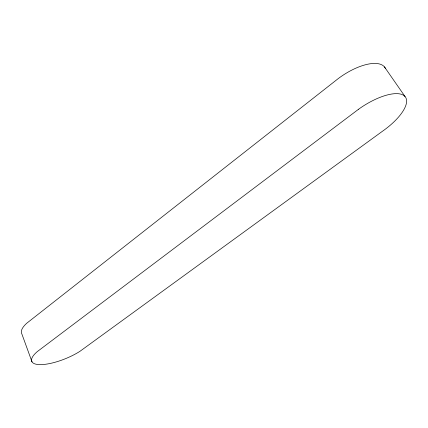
<?xml version="1.0" encoding="UTF-8"?>
<svg xmlns="http://www.w3.org/2000/svg" width="428" height="428" viewBox="0 0 428 428"><rect width="100%" height="100%" fill="white"/><g stroke="black" fill="none" stroke-linecap="round" stroke-linejoin="round"><path stroke-width="0.64" d="M384.456 66.907L405.075 96.594M32.014 361.874L21.871 333.984A31.742 11.139 -21.6 0 1 26.691 323.274L338.371 78.49A40.339 17.152 -34.2 0 1 385.5 68.555M358.552 109.258L37.177 351.688A32.271 10.197 -22.1 0 0 40.687 364.629A32.271 10.197 -22.1 0 0 79.983 351.297L382.386 131.31A41.184 15.831 -33.3 0 0 404.556 96.059A41.184 15.831 -33.3 0 0 358.552 109.258"/></g></svg>
